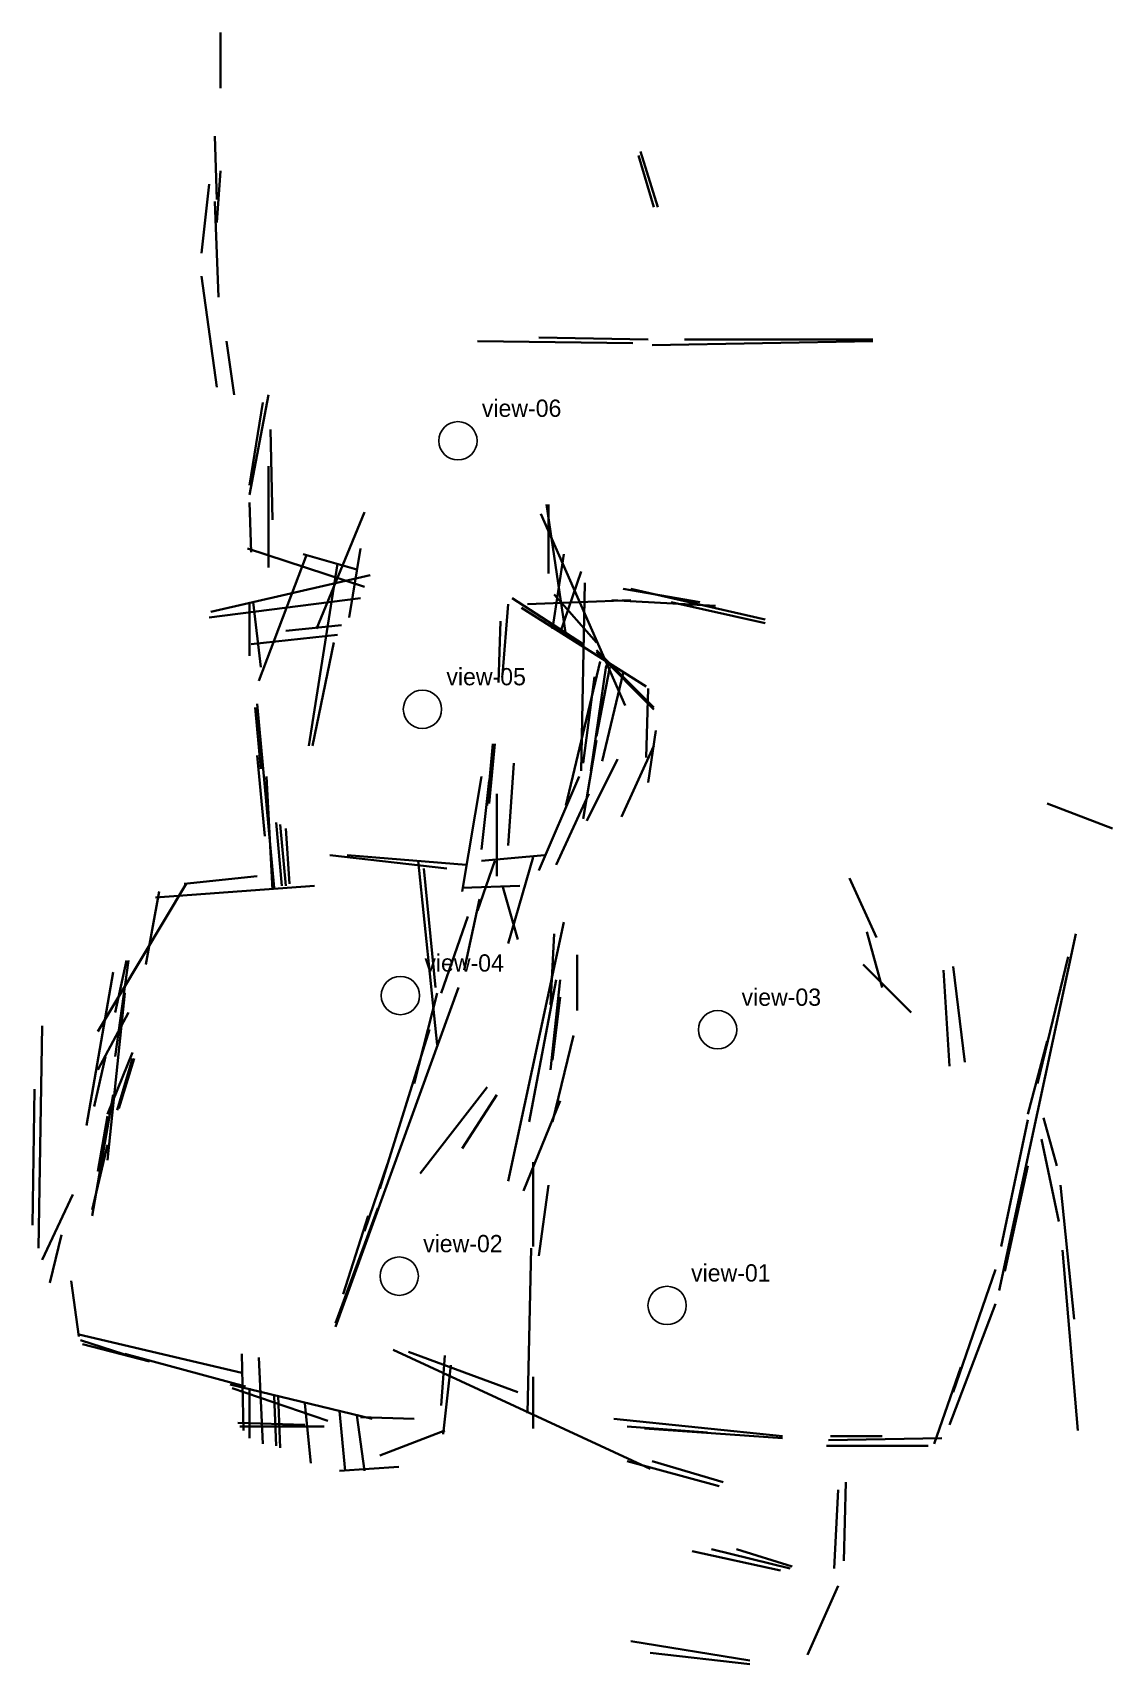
# Model space of a CAD drawing. Header units: metres. Extents: x -6.6 to 4.6, y -3.7 to 13.3.
import ezdxf

# ---------------------------------------------------------------- set-up
doc = ezdxf.new("R2010")
doc.units = ezdxf.units.M
doc.layers.add('CAMERAS', color=1, linetype='Continuous')
doc.layers.add('WALLS', color=7, linetype='Continuous')

msp = doc.modelspace()

# ---------------------------------------------------------------- linework, layer by layer
at = {"layer": 'CAMERAS'}
for centre in [(-2.183, 9.022), (-2.553, 6.221), (-2.783, 3.234), (0.527, 2.877), (-2.796, 0.306), (0, 0)]:
    msp.add_circle(centre, 0.2, dxfattribs=at)
at = {"layer": 'WALLS', "lineweight": 35}
for p, q in [((-4.66, 13.281), (-4.66, 12.701)), ((-4.72, 12.201), (-4.7, 11.54)), ((-0.297, 12), (-0.137, 11.46)), ((-0.277, 12.04), (-0.097, 11.46)), ((-4.7, 11.3), (-4.66, 11.84)), ((-4.86, 10.98), (-4.78, 11.7)), ((-4.72, 11.52), (-4.68, 10.52)), ((-4.86, 10.74), (-4.7, 9.58)), ((-4.599, 10.06), (-4.519, 9.5)), ((-1.978, 10.06), (-0.357, 10.04)), ((-1.338, 10.1), (-0.197, 10.08)), ((-0.157, 10.02), (2.145, 10.06)), ((0.183, 10.08), (2.145, 10.08)), ((-4.359, 8.459), (-4.159, 9.5)), ((-4.359, 8.559), (-4.219, 9.42)), ((-4.139, 9.14), (-4.119, 8.199)), ((-4.159, 7.699), (-4.159, 8.759)), ((-4.359, 8.379), (-4.339, 7.859)), ((-1.258, 8.359), (-1.057, 6.999)), ((-1.238, 7.639), (-1.238, 8.359)), ((-3.659, 7.059), (-3.159, 8.279)), ((-1.318, 8.259), (-0.437, 6.259)), ((-4.379, 7.899), (-3.159, 7.499)), ((-4.259, 6.519), (-3.759, 7.839)), ((-3.799, 7.839), (-3.239, 7.679)), ((-3.319, 7.179), (-3.199, 7.899)), ((-1.197, 7.059), (-1.077, 7.839)), ((-3.739, 5.839), (-3.439, 7.739)), ((-4.76, 7.239), (-3.099, 7.619)), ((-1.117, 7.019), (-0.897, 7.659)), ((-0.897, 5.578), (-0.857, 7.539)), ((-4.78, 7.179), (-3.199, 7.379)), ((-4.359, 6.779), (-4.359, 7.339)), ((-4.319, 7.339), (-4.239, 6.659)), ((-1.618, 7.379), (-0.877, 6.899)), ((-1.458, 7.319), (-0.377, 7.359)), ((-1.177, 7.419), (-0.737, 6.919)), ((-0.577, 7.359), (0.504, 7.299)), ((-0.457, 7.479), (0.343, 7.339)), ((-0.377, 7.479), (1.024, 7.159)), ((0.043, 7.339), (1.024, 7.119)), ((-1.718, 6.579), (-1.658, 7.319)), ((-1.518, 7.279), (-0.217, 6.459)), ((-4.339, 6.899), (-3.439, 6.999)), ((-3.979, 7.039), (-3.399, 7.099)), ((-1.758, 6.499), (-1.738, 7.139)), ((-3.699, 5.839), (-3.479, 6.919)), ((-0.737, 6.839), (-0.137, 6.239)), ((-0.737, 6.819), (-0.137, 6.219)), ((-1.057, 5.218), (-0.697, 6.719)), ((-0.797, 5.578), (-0.637, 6.679)), ((-0.737, 5.939), (-0.597, 6.659)), ((-0.877, 5.658), (-0.757, 6.559)), ((-0.677, 5.678), (-0.457, 6.599)), ((-0.217, 5.719), (-0.197, 6.439)), ((-4.299, 6.239), (-4.239, 5.598)), ((-4.279, 6.279), (-4.099, 4.358)), ((-0.197, 5.458), (-0.117, 5.999)), ((-1.878, 5.218), (-1.818, 5.859)), ((-1.858, 5.238), (-1.798, 5.859)), ((-0.877, 5.078), (-0.737, 5.899)), ((-0.477, 5.098), (-0.137, 5.839)), ((-4.279, 5.739), (-4.199, 4.898)), ((-1.658, 4.798), (-1.598, 5.658)), ((-0.837, 5.058), (-0.517, 5.699)), ((-4.179, 5.518), (-4.119, 4.338)), ((-2.138, 4.318), (-1.938, 5.518)), ((-1.938, 4.758), (-1.858, 5.478)), ((-1.338, 4.538), (-0.917, 5.518)), ((-1.778, 4.478), (-1.778, 5.338)), ((-1.157, 4.598), (-0.817, 5.338)), ((3.966, 5.238), (4.646, 4.978)), ((-4.079, 5.038), (-4.019, 4.378)), ((-4.039, 5.018), (-3.979, 4.378)), ((-3.979, 4.978), (-3.939, 4.398)), ((-3.519, 4.698), (-2.298, 4.558)), ((-3.339, 4.698), (-2.098, 4.598)), ((-2.598, 4.638), (-2.398, 2.718)), ((-1.978, 4.118), (-1.798, 4.638)), ((-1.938, 4.638), (-1.278, 4.698)), ((-1.658, 3.778), (-1.398, 4.678)), ((-5.04, 4.398), (-4.279, 4.478)), ((-2.538, 4.558), (-2.418, 3.318)), ((1.904, 4.458), (2.185, 3.838)), ((-5.94, 2.858), (-5.02, 4.398)), ((-5.44, 3.558), (-5.3, 4.318)), ((-5.34, 4.258), (-3.679, 4.378)), ((-2.138, 4.358), (-1.538, 4.378)), ((-1.718, 4.378), (-1.558, 3.818)), ((-2.118, 3.498), (-1.958, 4.238)), ((-2.358, 3.258), (-2.078, 4.058)), ((-1.658, 1.297), (-1.077, 3.998)), ((-1.217, 3.138), (-1.177, 3.878)), ((2.084, 3.898), (2.245, 3.318)), ((3.465, 0.157), (4.266, 3.878)), ((-5.76, 2.598), (-5.62, 3.598)), ((-5.76, 3.058), (-5.64, 3.598)), ((-0.937, 3.658), (-0.937, 3.078)), ((3.866, 2.317), (4.186, 3.638)), ((-6.06, 1.877), (-5.78, 3.478)), ((2.044, 3.558), (2.545, 3.058)), ((2.885, 3.498), (2.945, 2.498)), ((2.985, 3.538), (3.105, 2.538)), ((-5.84, 1.517), (-5.66, 3.258)), ((-3.459, -0.223), (-2.178, 3.318)), ((-2.638, 2.317), (-2.398, 3.258)), ((-1.438, 1.917), (-1.157, 3.398)), ((-1.217, 2.458), (-1.117, 3.398)), ((-1.197, 2.558), (-1.117, 3.218)), ((-6.561, 0.597), (-6.521, 2.918)), ((-5.94, 2.458), (-5.62, 3.058)), ((-2.999, 1.217), (-2.478, 2.878)), ((-1.197, 1.917), (-0.977, 2.818)), ((3.765, 1.997), (3.966, 2.758)), ((-5.98, 2.077), (-5.86, 2.598)), ((-5.84, 1.997), (-5.58, 2.638)), ((-5.74, 2.037), (-5.58, 2.578)), ((-5.72, 2.057), (-5.56, 2.578)), ((-6.621, 0.837), (-6.601, 2.257)), ((-2.578, 1.377), (-1.878, 2.277)), ((-6, 0.937), (-5.78, 2.197)), ((-2.138, 1.637), (-1.778, 2.197)), ((-1.498, 1.197), (-1.117, 2.137)), ((-5.94, 1.397), (-5.84, 1.977)), ((3.485, 0.617), (3.765, 1.937)), ((3.926, 1.957), (4.066, 1.457)), ((3.906, 1.737), (4.086, 0.877)), ((-6, 0.997), (-5.84, 1.677)), ((-3.159, 0.777), (-2.919, 1.477)), ((-1.398, 1.497), (-1.398, 0.617)), ((3.525, 0.357), (3.765, 1.457)), ((-1.338, 0.517), (-1.238, 1.257)), ((4.106, 1.257), (4.246, -0.143)), ((-6.521, 0.477), (-6.2, 1.157)), ((-3.459, -0.183), (-3.019, 1.017)), ((-3.379, 0.117), (-3.119, 0.937)), ((-6.441, 0.237), (-6.321, 0.737)), ((-1.458, -1.124), (-1.418, 0.597)), ((4.126, 0.577), (4.286, -1.304)), ((2.985, -0.904), (3.425, 0.377)), ((-6.22, 0.257), (-6.14, -0.323)), ((2.945, -1.244), (3.425, 0.017)), ((-6.14, -0.303), (-4.439, -0.703)), ((-6.12, -0.363), (-5.56, -0.543)), ((-6.1, -0.403), (-5.4, -0.583)), ((-5.66, -0.503), (-4.399, -0.844)), ((-4.439, -0.503), (-4.419, -1.304)), ((-2.858, -0.463), (-0.177, -1.704)), ((-2.698, -0.483), (-1.558, -0.904)), ((-4.259, -0.543), (-4.219, -1.444)), ((-2.358, -1.044), (-2.318, -0.523)), ((-2.338, -1.344), (-2.258, -0.623)), ((2.785, -1.444), (3.065, -0.643)), ((-4.559, -0.824), (-3.079, -1.184)), ((-1.398, -1.284), (-1.398, -0.743)), ((-4.539, -0.864), (-3.539, -1.204)), ((-4.359, -0.864), (-4.359, -1.384)), ((-4.099, -0.944), (-4.079, -1.464)), ((-4.059, -0.944), (-4.039, -1.484)), ((-3.779, -1.024), (-3.719, -1.644)), ((-3.419, -1.104), (-3.359, -1.724)), ((-3.239, -1.144), (-3.159, -1.724)), ((-3.199, -1.164), (-2.638, -1.184)), ((-0.557, -1.184), (1.204, -1.364)), ((-4.479, -1.224), (-3.779, -1.244)), ((-4.459, -1.264), (-3.579, -1.264)), ((-2.999, -1.564), (-2.318, -1.304)), ((-0.417, -1.264), (0.423, -1.324)), ((-0.237, -1.284), (1.204, -1.384)), ((1.664, -1.464), (2.725, -1.464)), ((1.684, -1.404), (2.865, -1.384)), ((1.704, -1.364), (2.245, -1.364)), ((-3.419, -1.724), (-2.798, -1.684)), ((-0.417, -1.624), (0.544, -1.884)), ((-0.157, -1.624), (0.584, -1.844)), ((1.844, -2.664), (1.864, -1.844)), ((1.744, -2.744), (1.784, -1.924)), ((0.464, -2.544), (1.284, -2.744)), ((0.724, -2.544), (1.304, -2.724)), ((0.263, -2.564), (1.184, -2.764)), ((1.464, -3.644), (1.784, -2.924)), ((-0.377, -3.504), (0.864, -3.704)), ((-0.177, -3.624), (0.864, -3.744))]:
    msp.add_line(p, q, dxfattribs=at)

# ---------------------------------------------------------------- texts
at = {"layer": 'CAMERAS'}
for s, p in [('view-06', (-1.933, 9.272)), ('view-05', (-2.303, 6.471)), ('view-04', (-2.533, 3.484)), ('view-03', (0.777, 3.127)), ('view-02', (-2.546, 0.556)), ('view-01', (0.25, 0.25))]:
    msp.add_text(s, height=0.18, dxfattribs=at).set_placement(p)

doc.saveas('drawing.dxf')
